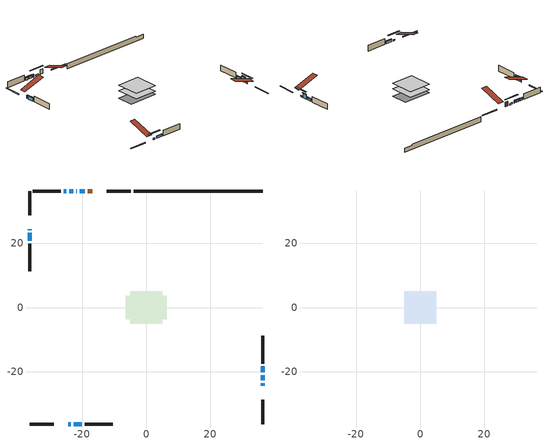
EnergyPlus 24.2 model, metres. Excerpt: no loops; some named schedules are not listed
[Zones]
conditioned space
 floor adiabatic (AdiabaticFloorConstruction): -5,-5 -5,5 5,5 5,-5 z0.7
 floor foundation (Slab1 construction): -6.4,-3.66 -6.4,3.66 6.4,3.66 6.4,-3.66 z-1.59
 wall outside (RimJoist1 construction): -4.82,36.35 -12.36,36.35 / -36.35,-36.35 -28.8,-36.35 / -36.35,36.35 -36.35,28.8 / 36.35,-36.35 36.35,-28.8 z0.7:1
 wall outside (AdiabaticWallConstruction 1): -16.78,36.35 -18.23,36.35 z0.7:2.73
 wall outside (AdiabaticWallConstruction): -36.35,24.38 -36.35,24.17 / -21.61,36.35 -21.82,36.35 z0.7:1.92; 36.35,-24.38 36.35,-23.62 / -19.16,36.35 -20.68,36.35 / -24.38,-36.35 -23.62,-36.35 z0.7:1.31; 36.35,-22.69 36.35,-21.17 z0.7:2.73; 36.35,-20.24 36.35,-18.41 / -22.74,36.35 -23.96,36.35 z0.7:1.72; -24.89,36.35 -25.81,36.35 / -22.69,-36.35 -20.05,-36.35 z0.7:1.62; -36.35,23.25 -36.35,20.86 z0.7:2.22
 wall outside (Wall1 construction): -26.74,36.35 -35.42,36.35 / -19.12,-36.35 -10.44,-36.35 / -36.35,19.93 -36.35,11.25 / 36.35,-17.48 36.35,-8.8 z0.7:3.14
 wall foundation (FoundationWall1 construction): -3.89,36.35,-1.59 -3.89,36.35,0.7 32.32,36.35,0.7 32.32,36.35,0.24 36.35,36.35,0.24 36.35,36.35,-1.59
 window (WindowConstruction 6): -36.35,24.38 -36.35,24.18 z0.7:1.92
 window (WindowConstruction 8): 36.35,-24.38 36.35,-23.62 z0.7:1.31
 window (WindowConstruction 9): -19.16,36.35 -20.68,36.35 z0.7:1.31
 window (WindowConstruction 10): -24.38,-36.35 -23.62,-36.35 z0.7:1.31
 window (WindowConstruction 7): -21.61,36.35 -21.82,36.35 z0.7:1.92
 window (WindowConstruction): 36.35,-22.69 36.35,-21.17 z0.7:2.73
 window (WindowConstruction 1): 36.35,-20.24 36.35,-18.41 z0.7:1.71
 window (WindowConstruction 2): -22.74,36.35 -23.96,36.35 z0.7:1.71
 window (WindowConstruction 3): -24.89,36.35 -25.81,36.35 z0.7:1.61
 window (WindowConstruction 4): -22.69,-36.35 -20.05,-36.35 z0.7:1.61
 window (WindowConstruction 5): -36.35,23.25 -36.35,20.86 z0.7:2.22
 door (Door): -16.78,36.35 -18.23,36.35 z0.7:2.73
 ceiling adiabatic (AdiabaticFloorConstruction): 5,-5 5,5 -5,5 -5,-5 z0.7
attic - vented
 floor to conditioned space (Floor1 construction Reversed): -5,-5 -5,5 5,5 5,-5 z3.14
 roof outside (Roof1 construction): -15.85,36.35,3.14 -15.85,26.61,6.38 -13.29,26.61,6.38 -13.29,36.35,3.14; -25.31,-36.35,3.14 -25.31,-26.61,6.38 -27.87,-26.61,6.38 -27.87,-36.35,3.14; -36.35,25.31,3.14 -26.61,25.31,6.38 -26.61,27.87,6.38 -36.35,27.87,3.14; 36.35,-25.31,3.14 26.61,-25.31,6.38 26.61,-27.87,6.38 36.35,-27.87,3.14
shading: 36.35,-20.98 36.35,-27.02 36.76,-27.02 36.76,-20.98 z3.95; -23.32,36.35 -16.52,36.35 -16.52,36.76 -23.32,36.76 z3.95; -20.98,-36.35 -27.02,-36.35 -27.02,-36.76 -20.98,-36.76 z3.95; 36.35,-20.96 36.35,-22.89 36.76,-22.89 36.76,-20.96 z2.93; 36.35,-18.21 36.35,-20.44 36.76,-20.44 36.76,-18.21 z1.92; -24.16,36.35 -22.54,36.35 -22.54,36.76 -24.16,36.76 z1.92; -26.01,36.35 -24.69,36.35 -24.69,36.76 -26.01,36.76 z1.82; -19.85,-36.35 -22.89,-36.35 -22.89,-36.76 -19.85,-36.76 z1.82; -36.35,20.66 -36.35,23.45 -36.76,23.45 -36.76,20.66 z2.43
[Building]
Building 1: Terrain=Suburbs
[Site:Location]
Toronto Intl AP_ON: Latitude {deg}=43.68; Longitude {deg}=-79.63; Time Zone {hr}=-5; Elevation {m}=173; Keep Site Location Information=Yes
[Site:GroundTemperature:Shallow]
4.59119, 2.66285, 2.50842, 3.42352, 7.09712, 10.7536, 13.9236, 15.9317, 16.1023, 14.4691, 11.3799, 7.83558
[Site:WaterMainsTemperature]
Calculation Method=Schedule; Temperature Schedule=mains temperature schedule
[Material] Roughness=Rough; Thermal Absorptance=0.9
Name | Thickness {m} | Conductivity {W/m-K} | Density {kg/m3} | Specific Heat {J/kg-K} | Solar Absorptance | Visible Absorptance
asphalt or fiberglass shingles | 0.00635 | 0.162714 | 1121.4 | 1465.45 | 0.4 | 0.4
ceiling loosefill ins | 0.169333 | 0.0480833 | 16.02 | 1046.75 | 0.7 | 0.7
ceiling stud and cavity | 0.1397 | 0.114981 | 65.682 | 1177.47 | 0.7 | 0.7
concrete 4.0 in. | 0.1016 | 1.803125 | 2242.8 | 837.4 | 0.7 | 0.7
concrete 8.0 in. | 0.2032 | 1.803125 | 2242.8 | 837.4 | 0.7 | 0.7
door material | 0.04445 | 0.053851 | 512.64 | 1214.23 | 0.7 | 0.7
exterior vertical ins | 0.0727962 | 0.029427 | 32.04 | 1214.23 | 0.7 | 0.7
floor covering | 0.0127 | 0.0433444 | 54.468 | 1339.84 | 0.6 | 0.6
floor rigid ins; wall rigid ins | 0.512978 | 0.029427 | 32.04 | 1214.23 | 0.7 | 0.7
floor stud and cavity | 0.1397 | 1.75129 | 37.0049 | 1207.88 | 0.7 | 0.7
furniture material conditioned space 1 | 0.1524 | 0.115458 | 640.8 | 1214.23 | 0.6 | 0.6
gypsum board | 0.0127 | 0.160291 | 801 | 837.4 | 0.6 | 0.6
gypsum board 1 | 0.0127 | 0.160291 | 801 | 837.4 | 0.7 | 0.7
osb sheathing 0.5 in. | 0.0127 | 0.115458 | 512.64 | 1214.23 | 0.7 | 0.7
osb sheathing 0.75 in. | 0.01905 | 0.115458 | 512.64 | 1214.23 | 0.7 | 0.7
osb sheathing 2.0 in. | 0.0508 | 0.115458 | 512.64 | 1214.23 | 0.7 | 0.7
rim joist stud and cavity | 0.0508 | 0.029095 | 125.044 | 1163.47 | 0.6 | 0.6
wall stud and cavity | 0.1397 | 0.0758492 | 139.0536 | 1170.24 | 0.7 | 0.7
wall stud and cavity 1 | 0.0889 | 0.380278 | 52.3479 | 1209.89 | 0.7 | 0.7
wall stud and cavity 2 | 0.0889 | 0.391764 | 83.0341 | 1211.67 | 0.7 | 0.7
wood siding | 0.0254 | 0.102417 | 544.68 | 1172.36 | 0.4 | 0.4
wood siding 1; wood siding 2; wood siding 3 | 0.0254 | 0.102417 | 544.68 | 1172.36 | 0.7 | 0.7
[WindowMaterial:SimpleGlazingSystem]
Name | U-Factor {W/m2-K} | Solar Heat Gain Coefficient
WindowMaterial | 3.41872 | 0.71
WindowMaterial 1 | 3.61632 | 0.7
WindowMaterial 2 | 3.75089 | 0.69
WindowMaterial 3 | 3.93996 | 0.68
WindowMaterial 4 | 3.77473 | 0.69
WindowMaterial 5 | 3.38068 | 0.72
WindowMaterial 6 | 6.93965 | 0.69
WindowMaterial 7 | 4.30847 | 0.65
[Construction]
AdiabaticFloorConstruction: floor stud and cavity, floor rigid ins, osb sheathing 0.75 in., floor covering
AdiabaticWallConstruction: wood siding 2, wall rigid ins, wall stud and cavity 1, gypsum board
AdiabaticWallConstruction 1: wood siding 3, wall rigid ins, wall stud and cavity 1, gypsum board
Door: door material
Floor1 construction Reversed: gypsum board, ceiling stud and cavity, ceiling loosefill ins
FoundationWall1 construction: concrete 8.0 in., gypsum board 1
furniture construction conditioned space 1: furniture material conditioned space 1
PartitionWallConstruction: gypsum board, wall stud and cavity 2, gypsum board
RimJoist1 construction: wood siding 1, osb sheathing 2.0 in., rim joist stud and cavity
Roof1 construction: asphalt or fiberglass shingles
Slab1 construction: concrete 4.0 in.
Wall1 construction: wood siding, osb sheathing 0.5 in., wall stud and cavity, gypsum board
WindowConstruction: WindowMaterial
WindowConstruction 1: WindowMaterial 1
WindowConstruction 10; WindowConstruction 8; WindowConstruction 9: WindowMaterial 7
WindowConstruction 2: WindowMaterial 2
WindowConstruction 3: WindowMaterial 3
WindowConstruction 4: WindowMaterial 4
WindowConstruction 5: WindowMaterial 5
WindowConstruction 6; WindowConstruction 7: WindowMaterial 6
[Zone] Multiplier=1; Part of Total Floor Area=Yes
Name | Volume {m3}
attic - vented | 52.6019
conditioned space | 488
[Space]
Name | Zone | Volume {m3}
attic - vented 1 | attic - vented | 52.6019
conditioned space 1 | conditioned space | 488
[ZoneInfiltration:EffectiveLeakageArea]
infil attic - vented 1: Zone or Space=attic - vented 1; Schedule=Always On Discrete; Effective Air Leakage Area {cm2}=4132.55; Stack Coefficient=0.000225622; Wind Coefficient=1.01487e-05
[ZoneMixing]
whole house fan mix: Zone or Space=attic - vented; Schedule=Always On Continuous; Design Flow Rate Calculation Method=Flow/Zone; Design Flow Rate {m3/s}=0; Source Zone or Space=conditioned space
[SurfaceProperty:ExposedFoundationPerimeter]
Slab1: Exposed Perimeter Calculation Method=TotalExposedPerimeter; Total Exposed Perimeter {m}=40.235
[InternalMass] Zone or ZoneList=conditioned space; Space or SpaceList=conditioned space 1
Name | Construction | Surface Area {m2}
furniture mass conditioned space 1 | furniture construction conditioned space 1 | 77.4198
partition wall mass | PartitionWallConstruction | 193.55
[Lights]
interior lighting: Zone or ZoneList or Space or SpaceList=conditioned space 1; Schedule=interior lighting schedule; Design Level Calculation Method=LightingLevel; Lighting Level {W}=343.2; Return Air Fraction=0; Fraction Radiant=0.6; Fraction Visible=0.2; Fraction Replaceable=1
[People]
occupants: Zone or ZoneList or Space or SpaceList=conditioned space 1; Number of People Schedule=occupants schedule; Number of People Calculation Method=People; Number of People=3; Fraction Radiant=0.314171; Sensible Heat Fraction=0.56303; Activity Level Schedule=occupants activity schedule; Carbon Dioxide Generation Rate {m3/s-W}=0; Enable ASHRAE 55 Comfort Warnings=No; Mean Radiant Temperature Calculation Type=EnclosureAveraged
[ElectricEquipment] Zone or ZoneList or Space or SpaceList=conditioned space 1; Design Level Calculation Method=EquipmentLevel
Name | Schedule | Design Level {W} | Fraction Latent | Fraction Radiant | Fraction Lost
clothes dryer | clothes dryer schedule | 140.772 | 0.015 | 0.081 | 0.85
clothes washer | clothes washer schedule | 32.1985 | 0.03 | 0.162 | 0.7
cooking range | cooking range schedule | 215.147 | 0.08 | 0.432 | 0.2
dishwasher | dishwasher schedule | 66.8632 | 0.3 | 0.18 | 0.4
fridge | fridge schedule | 72.9452 | 0 | 0.6 | 0
mech vent house fan | mech vent house fan schedule | 0.95 | 0 | 0 | 1
mech vent house fan cfis | mech vent house fan cfis schedule | 0 | 0 | 0 | 0
misc plug loads | misc plug loads schedule | 494.7 | 0.045 | 0.513 | 0.1
whole house fan | Always On Discrete | 0 | 0 | 0 | 1
[OtherEquipment] Zone or ZoneList or Space or SpaceList=conditioned space 1; Design Level Calculation Method=EquipmentLevel
Name | Fuel Type | Schedule | Design Level {W} | Fraction Latent | Fraction Radiant | Fraction Lost
clothes dryer 1 | Electricity | clothes dryer schedule | 0 | 0.015 | 0.081 | 0.85
cooking range 1 | Electricity | cooking range schedule | 0 | 0.08 | 0.432 | 0.2
general water use latent | None | general water use schedule | 62.594 | 1 | 0 | 0
general water use sensible | None | general water use schedule | -61.6891 | 0 | 0.6 | 0
mech vent house fan latent load | None | Always On Discrete | 0 | 1 | 0 | 0
mech vent house fan sensible load | None | Always On Discrete | 0 | 0 | 0 | 0
water heater energy adjustment1 | NaturalGas | Always On Discrete | 0.01 | 0 | 0 | 1
[ZoneInfiltration:DesignFlowRate] Zone or ZoneList or Space or SpaceList=conditioned space 1; Schedule=Always On Discrete; Design Flow Rate Calculation Method=Flow/Zone; Design Flow Rate {m3/s}=0
infil flow; natural vent flow; whole house fan flow
[AvailabilityManager:Scheduled]
furnace airloop Availability Manager: Schedule=Always On Discrete
[Foundation:Kiva]
Foundation Kiva 1: Initial Indoor Air Temperature {C}=18; Wall Height Above Grade {m}=0.700004; Wall Depth Below Slab {m}=0.2032; Custom Block Material Name 1=exterior vertical ins; Custom Block Depth 1 {m}=2.28999; Custom Block X Position 1 {m}=0.2159; Custom Block Z Position 1 {m}=0
[Foundation:Kiva:Settings]
Soil Conductivity {W/m-K}=0.849921; Soil Density {kg/m3}=1842.3; Soil Specific Heat {J/kg-K}=418.7; Ground Solar Absorptivity=0.9; Ground Thermal Absorptivity=0.9; Ground Surface Roughness {m}=0.03; Far-Field Width {m}=40; Deep-Ground Boundary Condition=ZeroFlux; Deep-Ground Depth {m}=40; Minimum Cell Dimension {m}=0.2; Maximum Cell Growth Coefficient=3; Simulation Timestep=Timestep
[Exterior:Lights]
exterior lighting: Schedule=exterior lighting schedule; Design Level {W}=75.6
[EnergyManagementSystem:GlobalVariable]
furnace_airloop_Fan_RTF
infil_program_Qfan
infil_program_Qinf
natural_vent_program_Qnv
natural_vent_program_Qwhf
[EnergyManagementSystem:Sensor]
Name | Output:Variable or Output:Meter Index Key | Output:Variable or Output:Meter
airflow_gain | infil flow | Infiltration Sensible Heat Gain Energy
airflow_gain_1 | natural vent flow | Infiltration Sensible Heat Gain Energy
airflow_gain_2 | whole house fan flow | Infiltration Sensible Heat Gain Energy
airflow_loss | infil flow | Infiltration Sensible Heat Loss Energy
airflow_loss_1 | natural vent flow | Infiltration Sensible Heat Loss Energy
airflow_loss_2 | whole house fan flow | Infiltration Sensible Heat Loss Energy
clg_load_cond |  | Cooling:EnergyTransfer:Zone:CONDITIONED SPACE
clg_sp_s; clg_sp_s_1 | cooling setpoint | Schedule Value
clothes_dryer_exhaust_0_sch_s | clothes dryer exhaust 0 schedule | Schedule Value
cool_season | cooling season schedule | Schedule Value
htg_load_cond |  | Heating:EnergyTransfer:Zone:CONDITIONED SPACE
htg_sp_s; htg_sp_s_1 | heating setpoint | Schedule Value
ig_ee_conv | clothes dryer | Electric Equipment Convective Heating Energy
ig_ee_conv_2 | cooking range | Electric Equipment Convective Heating Energy
ig_ee_conv_4 | fridge | Electric Equipment Convective Heating Energy
ig_ee_conv_5 | misc plug loads | Electric Equipment Convective Heating Energy
ig_ee_conv_6 | whole house fan | Electric Equipment Convective Heating Energy
ig_ee_rad | clothes dryer | Electric Equipment Radiant Heating Energy
ig_ee_rad_2 | cooking range | Electric Equipment Radiant Heating Energy
ig_ee_rad_4 | fridge | Electric Equipment Radiant Heating Energy
ig_ee_rad_5 | misc plug loads | Electric Equipment Radiant Heating Energy
ig_ee_rad_6 | whole house fan | Electric Equipment Radiant Heating Energy
ig_lgt_conv | interior lighting | Lights Convective Heating Energy
ig_lgt_rad | interior lighting | Lights Radiant Heating Energy
ig_lgt_vis | interior lighting | Lights Visible Radiation Heating Energy
ig_oe_conv | clothes dryer 1 | Other Equipment Convective Heating Energy
ig_oe_conv_1 | cooking range 1 | Other Equipment Convective Heating Energy
ig_oe_conv_2 | general water use latent | Other Equipment Convective Heating Energy
ig_oe_conv_3 | general water use sensible | Other Equipment Convective Heating Energy
ig_oe_conv_4 | water heater energy adjustment1 | Other Equipment Convective Heating Energy
ig_oe_rad | clothes dryer 1 | Other Equipment Radiant Heating Energy
ig_oe_rad_1 | cooking range 1 | Other Equipment Radiant Heating Energy
ig_oe_rad_2 | general water use latent | Other Equipment Radiant Heating Energy
ig_oe_rad_3 | general water use sensible | Other Equipment Radiant Heating Energy
ig_oe_rad_4 | water heater energy adjustment1 | Other Equipment Radiant Heating Energy
ig_ppl_conv | occupants | People Convective Heating Energy
ig_ppl_rad | occupants | People Radiant Heating Energy
im_conv | furniture mass conditioned space 1 | Surface Inside Face Convection Heat Gain Energy
im_conv_1 | partition wall mass | Surface Inside Face Convection Heat Gain Energy
im_ig | furniture mass conditioned space 1 | Surface Inside Face Internal Gains Radiation Heat Gain Energy
im_ig_1 | partition wall mass | Surface Inside Face Internal Gains Radiation Heat Gain Energy
im_lgt | furniture mass conditioned space 1 | Surface Inside Face Lights Radiation Heat Gain Energy
im_lgt_1 | partition wall mass | Surface Inside Face Lights Radiation Heat Gain Energy
im_sol | furniture mass conditioned space 1 | Surface Inside Face Solar Radiation Heat Gain Energy
im_sol_1 | partition wall mass | Surface Inside Face Solar Radiation Heat Gain Energy
im_surf | furniture mass conditioned space 1 | Surface Inside Face Net Surface Thermal Radiation Heat Gain Energy
im_surf_1 | partition wall mass | Surface Inside Face Net Surface Thermal Radiation Heat Gain Energy
mv_conv | mech vent house fan | Electric Equipment Convective Heating Energy
mv_conv_1 | mech vent house fan cfis | Electric Equipment Convective Heating Energy
mv_conv_2 | mech vent house fan latent load | Other Equipment Convective Heating Energy
mv_conv_3 | mech vent house fan sensible load | Other Equipment Convective Heating Energy
mv_rad | mech vent house fan | Electric Equipment Radiant Heating Energy
mv_rad_1 | mech vent house fan cfis | Electric Equipment Radiant Heating Energy
mv_rad_2 | mech vent house fan latent load | Other Equipment Radiant Heating Energy
mv_rad_3 | mech vent house fan sensible load | Other Equipment Radiant Heating Energy
natural_vent_s | natural vent schedule | Schedule Value
out_pb_s |  | Site Outdoor Air Barometric Pressure
out_wt_s |  | Site Outdoor Air Humidity Ratio
site_vw_s |  | Site Wind Speed
ss_back_out | Window1 | Surface Window Shortwave from Zone Back Out Window Heat Transfer Rate
ss_back_out_1 | Window10 | Surface Window Shortwave from Zone Back Out Window Heat Transfer Rate
ss_back_out_10 | Window9 | Surface Window Shortwave from Zone Back Out Window Heat Transfer Rate
ss_back_out_2 | Window11 | Surface Window Shortwave from Zone Back Out Window Heat Transfer Rate
ss_back_out_3 | Window13 | Surface Window Shortwave from Zone Back Out Window Heat Transfer Rate
ss_back_out_4 | Window2 | Surface Window Shortwave from Zone Back Out Window Heat Transfer Rate
ss_back_out_5 | Window3 | Surface Window Shortwave from Zone Back Out Window Heat Transfer Rate
ss_back_out_6 | Window4 | Surface Window Shortwave from Zone Back Out Window Heat Transfer Rate
ss_back_out_7 | Window5 | Surface Window Shortwave from Zone Back Out Window Heat Transfer Rate
ss_back_out_8 | Window6 | Surface Window Shortwave from Zone Back Out Window Heat Transfer Rate
ss_back_out_9 | Window7 | Surface Window Shortwave from Zone Back Out Window Heat Transfer Rate
ss_conv | Door1 | Surface Inside Face Convection Heat Gain Energy
ss_conv_1 | Window1 | Surface Inside Face Convection Heat Gain Energy
ss_conv_10 | Window7 | Surface Inside Face Convection Heat Gain Energy
ss_conv_11 | Window9 | Surface Inside Face Convection Heat Gain Energy
ss_conv_2 | Window10 | Surface Inside Face Convection Heat Gain Energy
ss_conv_3 | Window11 | Surface Inside Face Convection Heat Gain Energy
ss_conv_4 | Window13 | Surface Inside Face Convection Heat Gain Energy
ss_conv_5 | Window2 | Surface Inside Face Convection Heat Gain Energy
ss_conv_6 | Window3 | Surface Inside Face Convection Heat Gain Energy
ss_conv_7 | Window4 | Surface Inside Face Convection Heat Gain Energy
ss_conv_8 | Window5 | Surface Inside Face Convection Heat Gain Energy
ss_conv_9 | Window6 | Surface Inside Face Convection Heat Gain Energy
ss_ig | Door1 | Surface Inside Face Internal Gains Radiation Heat Gain Energy
ss_ig_1 | Window1 | Surface Inside Face Internal Gains Radiation Heat Gain Energy
ss_ig_10 | Window7 | Surface Inside Face Internal Gains Radiation Heat Gain Energy
ss_ig_11 | Window9 | Surface Inside Face Internal Gains Radiation Heat Gain Energy
ss_ig_2 | Window10 | Surface Inside Face Internal Gains Radiation Heat Gain Energy
ss_ig_3 | Window11 | Surface Inside Face Internal Gains Radiation Heat Gain Energy
ss_ig_4 | Window13 | Surface Inside Face Internal Gains Radiation Heat Gain Energy
ss_ig_5 | Window2 | Surface Inside Face Internal Gains Radiation Heat Gain Energy
ss_ig_6 | Window3 | Surface Inside Face Internal Gains Radiation Heat Gain Energy
ss_ig_7 | Window4 | Surface Inside Face Internal Gains Radiation Heat Gain Energy
ss_ig_8 | Window5 | Surface Inside Face Internal Gains Radiation Heat Gain Energy
ss_ig_9 | Window6 | Surface Inside Face Internal Gains Radiation Heat Gain Energy
ss_lgt | Door1 | Surface Inside Face Lights Radiation Heat Gain Energy
ss_sol | Door1 | Surface Inside Face Solar Radiation Heat Gain Energy
ss_surf | Door1 | Surface Inside Face Net Surface Thermal Radiation Heat Gain Energy
ss_surf_1 | Window1 | Surface Inside Face Net Surface Thermal Radiation Heat Gain Energy
ss_surf_10 | Window7 | Surface Inside Face Net Surface Thermal Radiation Heat Gain Energy
ss_surf_11 | Window9 | Surface Inside Face Net Surface Thermal Radiation Heat Gain Energy
ss_surf_2 | Window10 | Surface Inside Face Net Surface Thermal Radiation Heat Gain Energy
ss_surf_3 | Window11 | Surface Inside Face Net Surface Thermal Radiation Heat Gain Energy
ss_surf_4 | Window13 | Surface Inside Face Net Surface Thermal Radiation Heat Gain Energy
ss_surf_5 | Window2 | Surface Inside Face Net Surface Thermal Radiation Heat Gain Energy
ss_surf_6 | Window3 | Surface Inside Face Net Surface Thermal Radiation Heat Gain Energy
ss_surf_7 | Window4 | Surface Inside Face Net Surface Thermal Radiation Heat Gain Energy
ss_surf_8 | Window5 | Surface Inside Face Net Surface Thermal Radiation Heat Gain Energy
ss_surf_9 | Window6 | Surface Inside Face Net Surface Thermal Radiation Heat Gain Energy
ss_trans_in | Window1 | Surface Window Transmitted Solar Radiation Rate
ss_trans_in_1 | Window10 | Surface Window Transmitted Solar Radiation Rate
ss_trans_in_10 | Window9 | Surface Window Transmitted Solar Radiation Rate
ss_trans_in_2 | Window11 | Surface Window Transmitted Solar Radiation Rate
ss_trans_in_3 | Window13 | Surface Window Transmitted Solar Radiation Rate
ss_trans_in_4 | Window2 | Surface Window Transmitted Solar Radiation Rate
ss_trans_in_5 | Window3 | Surface Window Transmitted Solar Radiation Rate
ss_trans_in_6 | Window4 | Surface Window Transmitted Solar Radiation Rate
ss_trans_in_7 | Window5 | Surface Window Transmitted Solar Radiation Rate
ss_trans_in_8 | Window6 | Surface Window Transmitted Solar Radiation Rate
ss_trans_in_9 | Window7 | Surface Window Transmitted Solar Radiation Rate
ss_trans_out | Window1 | Surface Inside Face Initial Transmitted Diffuse Transmitted Out Window Solar Radiation Rate
ss_trans_out_1 | Window10 | Surface Inside Face Initial Transmitted Diffuse Transmitted Out Window Solar Radiation Rate
ss_trans_out_10 | Window9 | Surface Inside Face Initial Transmitted Diffuse Transmitted Out Window Solar Radiation Rate
ss_trans_out_2 | Window11 | Surface Inside Face Initial Transmitted Diffuse Transmitted Out Window Solar Radiation Rate
ss_trans_out_3 | Window13 | Surface Inside Face Initial Transmitted Diffuse Transmitted Out Window Solar Radiation Rate
ss_trans_out_4 | Window2 | Surface Inside Face Initial Transmitted Diffuse Transmitted Out Window Solar Radiation Rate
ss_trans_out_5 | Window3 | Surface Inside Face Initial Transmitted Diffuse Transmitted Out Window Solar Radiation Rate
ss_trans_out_6 | Window4 | Surface Inside Face Initial Transmitted Diffuse Transmitted Out Window Solar Radiation Rate
ss_trans_out_7 | Window5 | Surface Inside Face Initial Transmitted Diffuse Transmitted Out Window Solar Radiation Rate
ss_trans_out_8 | Window6 | Surface Inside Face Initial Transmitted Diffuse Transmitted Out Window Solar Radiation Rate
ss_trans_out_9 | Window7 | Surface Inside Face Initial Transmitted Diffuse Transmitted Out Window Solar Radiation Rate
s_conv | Floor1 | Surface Inside Face Convection Heat Gain Energy
s_conv_1 | FoundationWall1 | Surface Inside Face Convection Heat Gain Energy
s_conv_10 | Wall1:180 | Surface Inside Face Convection Heat Gain Energy
s_conv_11 | Wall1:270 | Surface Inside Face Convection Heat Gain Energy
s_conv_12 | Wall1:90 | Surface Inside Face Convection Heat Gain Energy
s_conv_2 | inferred conditioned ceiling | Surface Inside Face Convection Heat Gain Energy
s_conv_3 | inferred conditioned floor | Surface Inside Face Convection Heat Gain Energy
s_conv_4 | RimJoist1:0 | Surface Inside Face Convection Heat Gain Energy
s_conv_5 | RimJoist1:180 | Surface Inside Face Convection Heat Gain Energy
s_conv_6 | RimJoist1:270 | Surface Inside Face Convection Heat Gain Energy
s_conv_7 | RimJoist1:90 | Surface Inside Face Convection Heat Gain Energy
s_conv_8 | Slab1 | Surface Inside Face Convection Heat Gain Energy
s_conv_9 | Wall1:0 | Surface Inside Face Convection Heat Gain Energy
s_ig | Floor1 | Surface Inside Face Internal Gains Radiation Heat Gain Energy
s_ig_1 | FoundationWall1 | Surface Inside Face Internal Gains Radiation Heat Gain Energy
s_ig_10 | Wall1:180 | Surface Inside Face Internal Gains Radiation Heat Gain Energy
s_ig_11 | Wall1:270 | Surface Inside Face Internal Gains Radiation Heat Gain Energy
s_ig_12 | Wall1:90 | Surface Inside Face Internal Gains Radiation Heat Gain Energy
s_ig_2 | inferred conditioned ceiling | Surface Inside Face Internal Gains Radiation Heat Gain Energy
s_ig_3 | inferred conditioned floor | Surface Inside Face Internal Gains Radiation Heat Gain Energy
s_ig_4 | RimJoist1:0 | Surface Inside Face Internal Gains Radiation Heat Gain Energy
s_ig_5 | RimJoist1:180 | Surface Inside Face Internal Gains Radiation Heat Gain Energy
s_ig_6 | RimJoist1:270 | Surface Inside Face Internal Gains Radiation Heat Gain Energy
s_ig_7 | RimJoist1:90 | Surface Inside Face Internal Gains Radiation Heat Gain Energy
s_ig_8 | Slab1 | Surface Inside Face Internal Gains Radiation Heat Gain Energy
s_ig_9 | Wall1:0 | Surface Inside Face Internal Gains Radiation Heat Gain Energy
s_lgt | Floor1 | Surface Inside Face Lights Radiation Heat Gain Energy
s_lgt_1 | FoundationWall1 | Surface Inside Face Lights Radiation Heat Gain Energy
s_lgt_10 | Wall1:180 | Surface Inside Face Lights Radiation Heat Gain Energy
s_lgt_11 | Wall1:270 | Surface Inside Face Lights Radiation Heat Gain Energy
s_lgt_12 | Wall1:90 | Surface Inside Face Lights Radiation Heat Gain Energy
s_lgt_2 | inferred conditioned ceiling | Surface Inside Face Lights Radiation Heat Gain Energy
s_lgt_3 | inferred conditioned floor | Surface Inside Face Lights Radiation Heat Gain Energy
s_lgt_4 | RimJoist1:0 | Surface Inside Face Lights Radiation Heat Gain Energy
s_lgt_5 | RimJoist1:180 | Surface Inside Face Lights Radiation Heat Gain Energy
s_lgt_6 | RimJoist1:270 | Surface Inside Face Lights Radiation Heat Gain Energy
s_lgt_7 | RimJoist1:90 | Surface Inside Face Lights Radiation Heat Gain Energy
s_lgt_8 | Slab1 | Surface Inside Face Lights Radiation Heat Gain Energy
s_lgt_9 | Wall1:0 | Surface Inside Face Lights Radiation Heat Gain Energy
s_sol | Floor1 | Surface Inside Face Solar Radiation Heat Gain Energy
s_sol_1 | FoundationWall1 | Surface Inside Face Solar Radiation Heat Gain Energy
s_sol_10 | Wall1:180 | Surface Inside Face Solar Radiation Heat Gain Energy
s_sol_11 | Wall1:270 | Surface Inside Face Solar Radiation Heat Gain Energy
s_sol_12 | Wall1:90 | Surface Inside Face Solar Radiation Heat Gain Energy
s_sol_2 | inferred conditioned ceiling | Surface Inside Face Solar Radiation Heat Gain Energy
s_sol_3 | inferred conditioned floor | Surface Inside Face Solar Radiation Heat Gain Energy
s_sol_4 | RimJoist1:0 | Surface Inside Face Solar Radiation Heat Gain Energy
s_sol_5 | RimJoist1:180 | Surface Inside Face Solar Radiation Heat Gain Energy
s_sol_6 | RimJoist1:270 | Surface Inside Face Solar Radiation Heat Gain Energy
